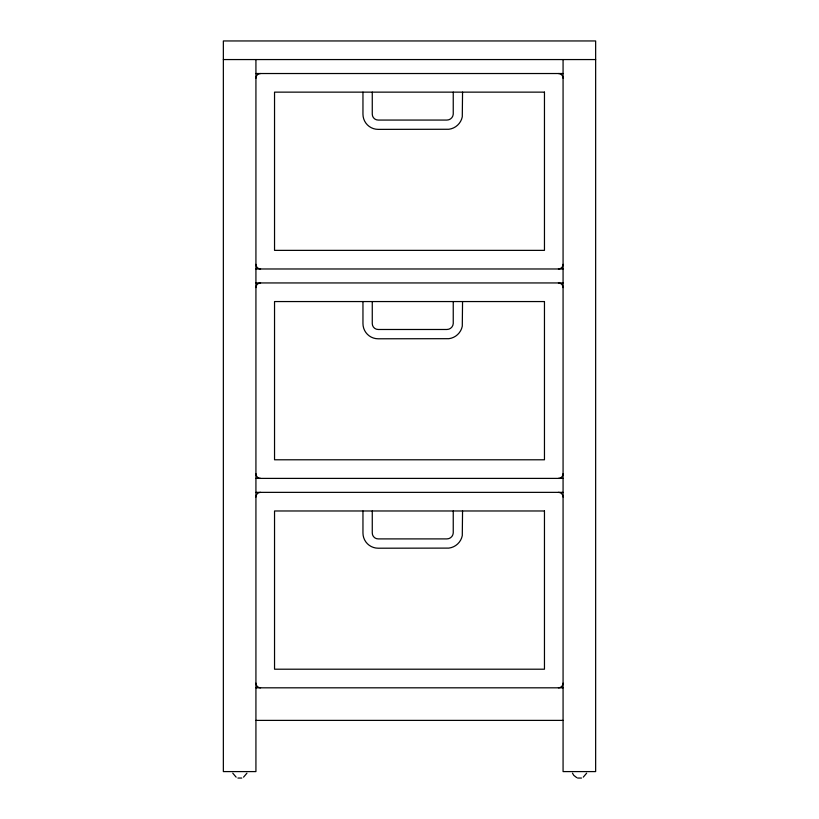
<?xml version="1.0" encoding="UTF-8"?>
<svg xmlns="http://www.w3.org/2000/svg" width="819" height="819" viewBox="0 0 819 819"><rect width="100%" height="100%" fill="white"/><g stroke="black" fill="none" stroke-linecap="round" stroke-linejoin="round"><path stroke-width="1.23" d="M246.939 773.167L243.55 777.149M586.66 773.167L583.271 777.149M223.352 59.562L595.648 59.562M255.927 73.526L563.073 73.526M255.927 268.98L563.073 268.98M255.927 282.944L563.073 282.944M255.927 478.398L563.073 478.398M255.927 492.362L563.073 492.362M255.927 687.817L563.073 687.817M255.927 720.392L563.073 720.392M237.899 778.05L241.8 778.05M577.62 778.05L581.521 778.05M576.719 777.63L573.781 775.358L572.481 773.167M236.148 777.149L232.76 773.167M563.073 59.562L563.073 771.59L595.648 771.59L595.648 40.95L223.352 40.95L223.352 771.59L255.927 771.59L255.927 59.562M462.551 92.137L462.285 116.789A15.694 15.694 0 0 1 448.843 129.269L378.173 129.371A15.213 15.213 0 0 1 362.96 114.158L362.96 92.137M462.551 301.556L462.285 326.208A15.694 15.694 0 0 1 448.843 338.687L378.173 338.79A15.213 15.213 0 0 1 362.96 323.577L362.96 301.556M462.551 510.974L462.285 535.626A15.694 15.694 0 0 1 448.843 548.106L378.173 548.208A15.213 15.213 0 0 1 362.96 532.995L362.96 510.974M453.245 92.137L453.245 114.158A6.368 6.368 0 0 1 446.887 120.065L378.173 120.065A5.907 5.907 0 0 1 372.266 114.158L372.266 92.137M453.245 301.556L453.245 323.577A6.368 6.368 0 0 1 446.887 329.484L378.173 329.484A5.907 5.907 0 0 1 372.266 323.577L372.266 301.556M453.245 510.974L453.245 532.995A6.368 6.368 0 0 1 446.887 538.902L378.173 538.902A5.907 5.907 0 0 1 372.266 532.995L372.266 510.974M558.425 492.362A4.658 4.658 0 0 1 563.073 497.02M255.927 497.02A4.658 4.658 0 0 1 260.575 492.362M260.575 687.817A4.658 4.658 0 0 1 255.927 683.169M563.073 683.169A4.658 4.658 0 0 1 558.425 687.817M558.425 282.944A4.658 4.658 0 0 1 563.073 287.602M255.927 287.602A4.658 4.658 0 0 1 260.575 282.944M260.575 478.398A4.658 4.658 0 0 1 255.927 473.751M563.073 473.751A4.658 4.658 0 0 1 558.425 478.398M558.425 73.526A4.658 4.658 0 0 1 563.073 78.184M255.927 78.184A4.658 4.658 0 0 1 260.575 73.526M260.575 268.98A4.658 4.658 0 0 1 255.927 264.332M563.073 264.332A4.658 4.658 0 0 1 558.425 268.98M544.461 92.137L274.539 92.137L274.539 250.368L544.461 250.368L544.461 92.137M544.461 301.556L274.539 301.556L274.539 459.787L544.461 459.787L544.461 301.556M544.461 510.974L274.539 510.974L274.539 669.205L544.461 669.205L544.461 510.974"/></g></svg>
